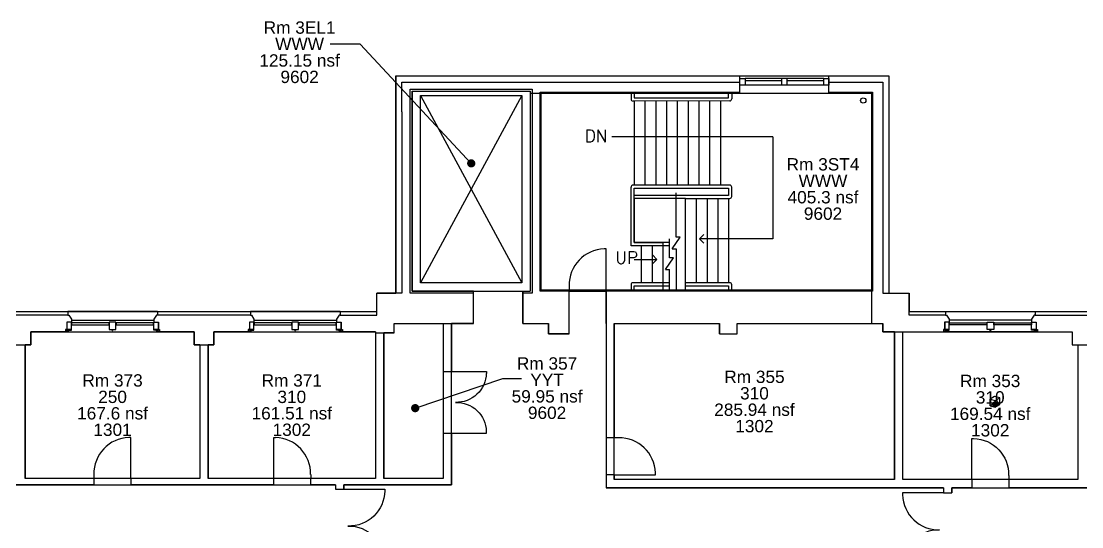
# Model space of a CAD drawing. Header units: inches. Extents: x -4320 to 3948, y 668 to 3074.
# Drawn here: x 1538 to 2570, y 2202 to 2694 of the extents above; entities that cross this region are included whole.
import ezdxf
from ezdxf.enums import TextEntityAlignment as Align

# ---------------------------------------------------------------- set-up
doc = ezdxf.new("R2010")
doc.units = ezdxf.units.IN
doc.header["$LTSCALE"] = 48
doc.header["$MEASUREMENT"] = 0
doc.layers.get('0').update_dxf_attribs({"linetype": 'CONTINUOUS'})
for name, color, linetype in [('BACKGRN', 7, 'CONTINUOUS'), ('DOORS', 7, 'CONTINUOUS'), ('ELEV', 7, 'CONTINUOUS'), ('STEP', 7, 'CONTINUOUS'), ('STEP-RAIL', 7, 'CONTINUOUS'), ('triGrossAreaLayer', 7, 'CONTINUOUS'), ('triHiddenItemLayer', 7, 'CONTINUOUS'), ('triLabelLayer', 7, 'CONTINUOUS'), ('triMeasuredGrossAreaLayer', 7, 'CONTINUOUS'), ('triSpaceLayer', 7, 'CONTINUOUS'), ('WNDW', 7, 'CONTINUOUS')]:
    doc.layers.add(name, color=color, linetype=linetype)
doc.styles.add('SIMPLEX', font='SIMPLEX')

# ---------------------------------------------------------------- blocks, each defined once
blk = doc.blocks.new('DR36')
for p, q in [((0, 40), (-1.8, 40)), ((0, 0), (0, 40)), ((-36, 4), (-36, 0))]:
    blk.add_line(p, q)
blk.add_arc((-0.8, 4.9), 35.1, 91.4797, 181.4095)
blk = doc.blocks.new('MUL')
for p, q in [((-1.1, 7.1), (-1.1, 9.2)), ((4.4, 7.1), (-1.1, 7.1)), ((-0.1, 8.5), (1.4, 8.5)), ((1.4, 8.5), (1.4, 8.3)), ((2.5, 7.7), (2.5, 7.6)), ((2.5, 7.6), (4.4, 7.6)), ((4.4, 7.6), (4.4, 7.1))]:
    blk.add_line(p, q)
blk.add_lwpolyline([(0, 0), (0, 7), (4.4, 7), (4.4, 0)], close=True)
for centre, radius, start, end in [((-0.9, 8.4), 0.796, 2.6497, 104.9077), ((1.4, 7.7), 0.61, 26.6521, 89.7021), ((2.4, 8.2), 0.509, 208.9058, 273.9499)]:
    blk.add_arc(centre, radius, start, end)
blk = doc.blocks.new('CEN-MUL')
for p, q in [((-1.2, 7.1), (-1.2, 7)), ((-1.2, 7), (1.2, 7)), ((-0.2, 7.9), (-0.2, 7.7)), ((-0.2, 7.9), (0.2, 7.9)), ((0.2, 7.9), (0.2, 7.7)), ((1.2, 7.1), (1.2, 7))]:
    blk.add_line(p, q)
blk.add_lwpolyline([(-3.2, 0), (-3.2, 7), (3.2, 7), (3.2, 0)], close=True)
for centre, radius, start, end in [((-1.2, 7.7), 0.509, 266.0501, 331.0942), ((-0.2, 7.1), 0.61, 90.2979, 153.3479), ((0.2, 7.1), 0.61, 26.6521, 89.7021), ((1.2, 7.7), 0.509, 208.9058, 273.9499)]:
    blk.add_arc(centre, radius, start, end)
blk = doc.blocks.new('WIN-7-5')
at = {"layer": 'WNDW'}
for p, q in [((-90.1, 2.2), (1.1, 2.2)), ((-84.6, -9), (-4.4, -9))]:
    blk.add_line(p, q, dxfattribs=at)
for points in [[(-84.4, -6.5), (-84.4, -4.4), (-47.9, -4.4), (-47.9, -6.5)], [(-41.1, -6.5), (-41.1, -4.4), (-4.6, -4.4), (-4.6, -6.5)]]:
    blk.add_lwpolyline(points, close=True, dxfattribs=at)
for name, p in [('MUL', (-89, -7)), ('CEN-MUL', (-44.5, -7))]:
    blk.add_blockref(name, p, dxfattribs=at)
at = {"layer": 'WNDW', "xscale": -1}
blk.add_blockref('MUL', (0, -7), dxfattribs=at)
blk = doc.blocks.new('DD72C')
for p, q in [((-36, 0), (-36, 40)), ((-36, 40), (-34.2, 40)), ((36, 40), (34.3, 40)), ((36, 0), (36, 40))]:
    blk.add_line(p, q)
for centre, radius, start, end in [((-35.1, 4.9), 35.1, 358.5905, 88.5203), ((35.2, 4.8), 35.2, 91.4626, 181.3222)]:
    blk.add_arc(centre, radius, start, end)
blk = doc.blocks.new('DL36')
for p, q in [((0, 40), (1.8, 40)), ((0, 0), (0, 40)), ((36, 4), (36, 0))]:
    blk.add_line(p, q)
blk.add_arc((0.8, 4.9), 35.1, 358.5905, 88.5203)
blk = doc.blocks.new('DD60C')
for p, q in [((-30, 0), (-30, 34)), ((-30, 34), (-28.2, 34)), ((30, 34), (28.2, 34)), ((30, 0), (30, 34))]:
    blk.add_line(p, q)
for centre, start, end in [((-29.1, 4.8), 358.3353, 88.3775), ((29.1, 4.8), 91.6225, 181.6647)]:
    blk.add_arc(centre, 29.1, start, end)
blk = doc.blocks.new('TRGA_TriRefBlock')
h = blk.add_hatch(color=4)
h.dxf.hatch_style = 1
h.paths.add_polyline_path([(4.8, 1.8), (2.4, 2.5), (2.4, -0.6), (4.8, -1.3)])
h.paths.add_polyline_path([(7, 3.1), (4.8, 1.8), (4.8, -1.3), (7, 0)])
h.paths.add_polyline_path([(7, 3.1), (4.8, 3.7), (4.8, 1.8)])
h.paths.add_polyline_path([(4.8, 3.7), (4.6, 3.7), (2.4, 2.5), (4.8, 1.8)])
for points in [[(0, 0), (4.8, -1.3), (9.2, 1.2), (9.2, 7.5), (4.3, 8.8), (0, 6.3), (4.8, 5), (9.2, 7.5)], [(0, 0), (0, 6.3)], [(2.4, 1.4), (0, 0)], [(2.4, 2.5), (2.4, -0.6), (4.8, -1.3), (4.8, 1.8), (7, 3.1), (7, 0), (4.8, -1.3)], [(2.4, 2.5), (2.4, -0.6)], [(4.8, 5), (4.8, -1.3)], [(7, 3.1), (7, 0)], [(9.2, 1.2), (7, 1.8)]]:
    blk.add_lwpolyline(points)
blk.add_lwpolyline([(2.4, 2.5), (4.8, 1.8), (7, 3.1), (4.6, 3.7)], close=True)

msp = doc.modelspace()

# ---------------------------------------------------------------- linework, layer by layer
at = {"linetype": 'Continuous'}
for p, q in [((1868.1, 2671.5), (1839.1, 2671.5)), ((1976.2, 2555.4), (1868.1, 2671.5)), ((1921.7, 2317.2), (2007.1, 2346.1)), ((2007.1, 2346.1), (2025.2, 2346.1))]:
    msp.add_line(p, q, dxfattribs=at)
for points in [[(1908.7, 2605.6), (1908.7, 2634.6), (2237.7, 2634.6)], [(2324.2, 2634.6), (2376.7, 2634.6), (2376.7, 2605.6)], [(1926.7, 2439.1), (1926.7, 2621.6), (2025.4, 2621.6), (2025.4, 2439.1), (1926.7, 2439.1)], [(2043.4, 2431.1), (2043.4, 2624.6), (2237.7, 2624.6)], [(2044.4, 2432.1), (2044.4, 2623.6), (2237.7, 2623.6)], [(2324.2, 2623.6), (2365.7, 2623.6), (2365.7, 2432.1), (2107.4, 2432.1)], [(2324.2, 2624.6), (2366.7, 2624.6)], [(2366.7, 2605.6), (2366.7, 2431.1), (2107.4, 2431.1)], [(2071.4, 2431.1), (2043.4, 2431.1)], [(2071.4, 2432.1), (2044.4, 2432.1)], [(1901.2, 2399.6), (1941.6, 2399.6)]]:
    msp.add_lwpolyline(points, dxfattribs=at)
for points in [[(2237.7, 2631.6), (2237.7, 2637.9), (2242.7, 2637.9), (2242.7, 2631.6)], [(2319.2, 2631.6), (2319.2, 2637.9), (2324.2, 2637.9), (2324.2, 2631.6)]]:
    msp.add_lwpolyline(points, close=True)
for points in [[(2278.4, 2631.6), (2278.4, 2637.9)], [(2283.4, 2637.9), (2283.4, 2631.6)], [(1583.6, 2411.3), (1583.6, 2407.6), (1584.6, 2407.6), (1587.1, 2403.8), (1587.1, 2400.8), (1582.7, 2400.8), (1582.7, 2393.8), (1581.5, 2393.8), (1581.5, 2391.6)], [(1670.9, 2411.3), (1670.9, 2407.6), (1669.9, 2407.6), (1667.4, 2403.8), (1667.4, 2400.8), (1671.8, 2400.8), (1671.8, 2393.8), (1673, 2393.8), (1673, 2391.6)], [(1761.3, 2411.3), (1761.3, 2407.6), (1762.3, 2407.6), (1764.8, 2403.8), (1764.8, 2400.8), (1760.4, 2400.8), (1760.4, 2393.8), (1759.3, 2393.8), (1759.3, 2391.6)], [(1848.7, 2411.3), (1848.7, 2407.6), (1847.7, 2407.6), (1845.2, 2403.8), (1845.2, 2400.8), (1849.6, 2400.8), (1849.6, 2393.8), (1850.8, 2393.8), (1850.8, 2391.6)], [(2437.7, 2411.3), (2437.7, 2407.6), (2438.7, 2407.6), (2441.2, 2403.8), (2441.2, 2400.8), (2436.8, 2400.8), (2436.8, 2393.8), (2435.6, 2393.8), (2435.6, 2391.6)], [(2525, 2411.3), (2525, 2407.6), (2524, 2407.6), (2521.5, 2403.8), (2521.5, 2400.8), (2525.9, 2400.8), (2525.9, 2393.8), (2527.1, 2393.8), (2527.1, 2391.6)], [(1706.6, 2378.9), (1706.6, 2391.6)]]:
    msp.add_lwpolyline(points)
at = {"linetype": 'Continuous', "const_width": 4}
for points in [[(1974.2, 2555.4, 1), (1978.2, 2555.4, 1)], [(1919.7, 2317.2, 1), (1923.7, 2317.2, 1)]]:
    msp.add_lwpolyline(points, format="xyb", close=True, dxfattribs=at)
at = {"linetype": 'Continuous'}
msp.add_lwpolyline([(2226.7, 2524.3), (2134.7, 2524.3), (2134.7, 2531.2), (2226.7, 2531.2)], close=True, dxfattribs=at)
at = {"layer": 'BACKGRN', "linetype": 'Continuous'}
for p, q in [((1902.7, 2640.6), (2237.7, 2640.6)), ((2324.2, 2640.6), (2382.7, 2640.6)), ((2382.7, 2640.6), (2382.7, 2429.1)), ((1916.7, 2429.1), (1916.7, 2627.6)), ((1916.7, 2627.6), (2035.4, 2627.6)), ((1918.7, 2625.6), (2033.4, 2625.6)), ((1918.7, 2625.6), (1918.7, 2431.1)), ((2033.4, 2625.6), (2033.4, 2431.1)), ((2035.4, 2627.6), (2035.4, 2429.1)), ((2366.7, 2624.6), (2366.7, 2605.6)), ((1908.7, 2605.6), (1908.7, 2429.1)), ((2376.7, 2605.6), (2376.7, 2429.1)), ((1978.3, 2429.1), (1916.7, 2429.1)), ((1918.7, 2431.1), (1978.3, 2431.1)), ((2026.3, 2431.1), (2033.4, 2431.1)), ((2035.4, 2429.1), (2026.3, 2429.1)), ((1901.2, 2399.6), (1949, 2399.6)), ((1978.3, 2399.6), (1957, 2399.6)), ((2026.3, 2399.6), (2051.4, 2399.6)), ((2115.4, 2399.6), (2217.9, 2399.6)), ((2234.9, 2399.6), (2376.7, 2399.6))]:
    msp.add_line(p, q, dxfattribs=at)
at = {"layer": 'BACKGRN'}
for p, q in [((1902.7, 2640.6), (1902.7, 2429.1)), ((2237.7, 2623.6), (2237.7, 2640.6)), ((2324.2, 2623.6), (2324.2, 2640.6)), ((1884.2, 2407.6), (1884.2, 2429.1)), ((1908.7, 2429.1), (1884.2, 2429.1)), ((1978.3, 2399.6), (1978.3, 2431.1)), ((2026.3, 2399.6), (2026.3, 2431.1)), ((2071.4, 2389.6), (2071.4, 2432.1)), ((2107.4, 2399.6), (2107.4, 2432.1)), ((2376.7, 2429.1), (2402.4, 2429.1)), ((2402.4, 2407.6), (2402.4, 2429.1)), ((1583.6, 2407.6), (1493.2, 2407.6)), ((1761.3, 2407.6), (1670.9, 2407.6)), ((1848.7, 2407.6), (1884.2, 2407.6)), ((2437.7, 2407.6), (2402.4, 2407.6)), ((2525, 2407.6), (2615.4, 2407.6)), ((1901.2, 2390.6), (1901.2, 2399.6)), ((1949, 2399.6), (1949, 2352.8)), ((1957, 2399.6), (1957, 2352.8)), ((2051.4, 2389.6), (2051.4, 2399.6)), ((2107.4, 2399.6), (2107.4, 2288.4)), ((2115.4, 2399.6), (2115.4, 2288.4)), ((2217.9, 2389.6), (2217.9, 2399.6)), ((2234.9, 2389.6), (2234.9, 2399.6)), ((2376.7, 2391.6), (2376.7, 2399.6)), ((1581.5, 2391.6), (1547.8, 2391.6)), ((1547.8, 2391.6), (1547.8, 2378.9)), ((1706.6, 2391.6), (1673, 2391.6)), ((1759.3, 2391.6), (1725.6, 2391.6)), ((1725.6, 2391.6), (1725.6, 2378.9)), ((1883.2, 2391.6), (1850.8, 2391.6)), ((1883.2, 2391.6), (1883.2, 2248.6)), ((1891.2, 2390.6), (1891.2, 2248.6)), ((1901.2, 2390.6), (1891.2, 2390.6)), ((2071.4, 2389.6), (2051.4, 2389.6)), ((2217.9, 2389.6), (2234.9, 2389.6)), ((2388.2, 2391.6), (2376.7, 2391.6)), ((2388.2, 2247.7), (2388.2, 2391.6)), ((2396.2, 2247.7), (2396.2, 2391.6)), ((2396.2, 2391.6), (2435.6, 2391.6)), ((2527.1, 2391.6), (2560.8, 2391.6)), ((2560.8, 2391.6), (2560.8, 2378.9)), ((1547.8, 2378.9), (1542.3, 2378.9)), ((1542.3, 2378.9), (1542.3, 2248.6)), ((1712.1, 2378.9), (1706.6, 2378.9)), ((1712.1, 2378.9), (1712.1, 2248.6)), ((1725.6, 2378.9), (1720.1, 2378.9)), ((1720.1, 2378.9), (1720.1, 2248.6)), ((2560.8, 2378.9), (2566.3, 2378.9)), ((2566.3, 2378.9), (2566.3, 2247.7)), ((1949, 2352.8), (1957, 2352.8)), ((1949, 2292.8), (1957, 2292.8)), ((1949, 2292.8), (1949, 2248.6)), ((1957, 2292.8), (1957, 2242.6)), ((2115.4, 2288.4), (2107.4, 2288.4)), ((2107.4, 2252.4), (2107.4, 2239.7)), ((2115.4, 2252.4), (2107.4, 2252.4)), ((2115.4, 2252.4), (2115.4, 2247.7)), ((1608.9, 2242.6), (1467.4, 2242.6)), ((1608.9, 2248.6), (1542.3, 2248.6)), ((1608.9, 2248.6), (1608.9, 2242.6)), ((1712.1, 2248.6), (1644.9, 2248.6)), ((1644.9, 2248.6), (1644.9, 2242.6)), ((1784, 2242.6), (1644.9, 2242.6)), ((1784, 2248.6), (1720.1, 2248.6)), ((1784, 2242.6), (1784, 2248.6)), ((1820, 2242.6), (1820, 2248.6)), ((1883.2, 2248.6), (1820, 2248.6)), ((1844.2, 2242.6), (1820, 2242.6)), ((1844.2, 2242.6), (1844.2, 2238.4)), ((1957, 2242.6), (1852.2, 2242.6)), ((1852.2, 2242.6), (1852.2, 2238.4)), ((1949, 2248.6), (1891.2, 2248.6)), ((2435.9, 2239.7), (2107.4, 2239.7)), ((2388.2, 2247.7), (2115.4, 2247.7)), ((2463.2, 2247.7), (2396.2, 2247.7)), ((2435.9, 2239.7), (2435.9, 2234.7)), ((2443.9, 2239.7), (2443.9, 2234.7)), ((2463.2, 2239.7), (2443.9, 2239.7)), ((2463.2, 2247.7), (2463.2, 2239.7)), ((2566.3, 2247.7), (2499.2, 2247.7)), ((2499.2, 2247.7), (2499.2, 2239.7)), ((2641.2, 2239.7), (2499.2, 2239.7)), ((1844.2, 2238.4), (1852.2, 2238.4)), ((2435.9, 2234.7), (2443.9, 2234.7))]:
    msp.add_line(p, q, dxfattribs=at)
at = {"layer": 'BACKGRN', "linetype": 'Continuous'}
msp.add_circle((2357.7, 2616.6), 2.6, dxfattribs=at)
at = {"layer": 'ELEV', "linetype": 'Continuous'}
for p, q in [((1926.7, 2621.6), (2025.4, 2439.1)), ((2025.4, 2621.6), (1926.7, 2439.1))]:
    msp.add_line(p, q, dxfattribs=at)
at = {"layer": 'STEP', "linetype": 'Continuous'}
for p, q in [((2134.7, 2616.1), (2134.7, 2534.2)), ((2145.2, 2616.1), (2145.2, 2534.2)), ((2155.7, 2616.1), (2155.7, 2534.2)), ((2166.2, 2616.1), (2166.2, 2534.2)), ((2176.7, 2616.1), (2176.7, 2534.2)), ((2187.2, 2616.1), (2187.2, 2534.2)), ((2197.7, 2616.2), (2197.7, 2534.2)), ((2208.2, 2616.2), (2208.2, 2534.2)), ((2218.7, 2616.2), (2218.7, 2534.2)), ((2175.5, 2483.5), (2175.5, 2526.6)), ((2184.6, 2436.3), (2184.6, 2521.3)), ((2195.2, 2521.3), (2195.2, 2439.3)), ((2205.7, 2521.3), (2205.7, 2439.3)), ((2216.2, 2521.3), (2216.2, 2439.3)), ((2226.7, 2521.3), (2226.7, 2439.3)), ((2169, 2463.6), (2169, 2482)), ((2171.6, 2472.1), (2179.6, 2483.5)), ((2179.6, 2483.5), (2175.5, 2483.5)), ((2141.7, 2475.3), (2141.7, 2439.3)), ((2152.2, 2475.3), (2152.2, 2439.3)), ((2162.7, 2475.3), (2162.7, 2439.3)), ((2171.6, 2472.1), (2175.5, 2472.1)), ((2175.5, 2472.1), (2175.5, 2431.8)), ((2165.1, 2452.2), (2173.1, 2463.6)), ((2173.1, 2463.6), (2169, 2463.6)), ((2165.1, 2452.2), (2169, 2452.2)), ((2169, 2431.6), (2169, 2452.2))]:
    msp.add_line(p, q, dxfattribs=at)
at = {"layer": 'STEP'}
for p, q in [((2269.8, 2581.3), (2113.1, 2581.3)), ((2269.8, 2581.3), (2269.8, 2482)), ((2198.4, 2482), (2202.6, 2486.2)), ((2269.8, 2482), (2198.4, 2482)), ((2198.4, 2482), (2202.6, 2477.7)), ((2134.7, 2462), (2156.7, 2462)), ((2156.7, 2462), (2152.5, 2466.3)), ((2156.7, 2462), (2152.5, 2457.8))]:
    msp.add_line(p, q, dxfattribs=at)
at = {"layer": 'STEP-RAIL', "linetype": 'Continuous'}
for p, q in [((2131.7, 2623.6), (2131.7, 2618.1)), ((2134.7, 2623.6), (2134.7, 2619.1)), ((2226.7, 2619.2), (2226.7, 2623.6)), ((2229.7, 2623.6), (2229.7, 2618.2)), ((2227.7, 2616.2), (2133.7, 2616.1)), ((2134.7, 2619.1), (2226.7, 2619.2)), ((2131.7, 2475.3), (2131.7, 2532.2)), ((2227.7, 2534.2), (2133.7, 2534.2)), ((2134.7, 2478.3), (2134.7, 2531.2)), ((2134.7, 2531.2), (2226.7, 2531.2)), ((2226.7, 2531.2), (2226.7, 2524.3)), ((2229.7, 2523.3), (2229.7, 2532.2)), ((2226.7, 2524.3), (2184.6, 2524.3)), ((2184.6, 2521.3), (2227.7, 2521.3)), ((2169, 2478.3), (2134.7, 2478.3)), ((2169, 2475.3), (2131.7, 2475.3)), ((2131.7, 2437.3), (2131.7, 2432.1)), ((2169, 2439.3), (2133.7, 2439.3)), ((2134.7, 2436.3), (2169, 2436.3)), ((2134.7, 2432.1), (2134.7, 2436.3)), ((2227.7, 2439.3), (2184.6, 2439.3)), ((2184.6, 2436.3), (2226.7, 2436.3)), ((2226.7, 2436.3), (2226.7, 2432.1)), ((2229.7, 2432.1), (2229.7, 2437.3))]:
    msp.add_line(p, q, dxfattribs=at)
for centre, start, end in [((2133.7, 2618.1), 180, 270.0423), ((2227.7, 2618.2), 270.0423, 0), ((2133.7, 2532.2), 90, 180), ((2227.7, 2532.2), 0, 90), ((2227.7, 2523.3), 270, 0), ((2133.7, 2437.3), 90, 180), ((2227.7, 2437.3), 0, 90)]:
    msp.add_arc(centre, 2, start, end, dxfattribs=at)
at = {"layer": 'triGrossAreaLayer', "linetype": 'Continuous'}
msp.add_lwpolyline([(1242, 1987.9), (1242, 2411.3), (1884.2, 2411.3), (1884.2, 2429.1), (1902.7, 2429.1), (1902.7, 2640.6), (2382.7, 2640.6), (2382.7, 2429.1), (2402.4, 2429.1), (2402.4, 2411.3), (3450.2, 2411.3)], dxfattribs=at)
at = {"layer": 'triMeasuredGrossAreaLayer', "linetype": 'Continuous'}
msp.add_lwpolyline([(1528.8, 2378.9), (1547.8, 2378.9), (1547.8, 2391.6), (1706.6, 2391.6), (1706.6, 2378.9), (1725.6, 2378.9), (1725.6, 2391.6), (1883.2, 2391.6), (1883.2, 2390.6), (1901.2, 2390.6), (1901.2, 2399.6), (1978.3, 2399.6), (1978.3, 2431.1), (1918.7, 2431.1), (1918.7, 2625.6), (2033.4, 2625.6), (2033.4, 2623.6), (2365.7, 2623.6), (2365.7, 2432.1), (2365.7, 2399.6), (2376.7, 2399.6), (2376.7, 2391.6), (2560.8, 2391.6), (2560.8, 2378.9), (2579.8, 2378.9)], dxfattribs=at)
at = {"layer": 'triSpaceLayer', "linetype": 'Continuous'}
for points in [[(2025.4, 2439.1), (1926.7, 2439.1), (1926.7, 2621.6), (2025.4, 2621.6)], [(2184.6, 2521.3), (2134.7, 2521.3), (2134.7, 2478.3), (2162.7, 2478.3), (2162.7, 2432.1), (2044.4, 2432.1), (2044.4, 2623.6), (2365.7, 2623.6), (2365.7, 2432.1), (2184.6, 2432.1)], [(1901.2, 2399.6), (1949, 2399.6), (1949, 2248.6), (1891.2, 2248.6), (1891.2, 2390.6), (1901.2, 2390.6)], [(2115.4, 2399.6), (2217.9, 2399.6), (2217.9, 2389.6), (2234.9, 2389.6), (2234.9, 2399.6), (2376.7, 2399.6), (2376.7, 2391.6), (2388.2, 2391.6), (2388.2, 2247.7), (2115.4, 2247.7), (2115.4, 2399.6)], [(1547.8, 2391.6), (1706.6, 2391.6), (1706.6, 2378.9), (1712.1, 2378.9), (1712.1, 2248.6), (1542.3, 2248.6), (1542.3, 2378.9), (1547.8, 2378.9), (1547.8, 2391.6)], [(1725.6, 2391.6), (1883.2, 2391.6), (1883.2, 2248.6), (1720.1, 2248.6), (1720.1, 2378.9), (1725.6, 2378.9), (1725.6, 2391.6)], [(2396.2, 2391.6), (2560.8, 2391.6), (2560.8, 2378.9), (2566.3, 2378.9), (2566.3, 2247.7), (2396.2, 2247.7), (2396.2, 2391.6)]]:
    msp.add_lwpolyline(points, close=True, dxfattribs=at)
msp.add_lwpolyline([(853.2, 2242.6), (1844.2, 2242.6), (1844.2, 2238.4), (1852.2, 2238.4), (1852.2, 2242.6), (1957, 2242.6), (1957, 2399.6), (1978.3, 2399.6), (1978.3, 2431.1), (2026.3, 2431.1), (2026.3, 2399.6), (2051.4, 2399.6), (2051.4, 2389.6), (2071.4, 2389.6), (2071.4, 2431.1), (2107.4, 2431.1), (2107.4, 2239.7), (2435.9, 2239.7), (2435.9, 2234.7), (2443.9, 2234.7), (2443.9, 2239.7), (3285.5, 2239.7)], dxfattribs=at)
at = {"layer": 'WNDW'}
for p, q in [((2237.7, 2640.6), (2324.2, 2640.6)), ((2319.2, 2637.9), (2242.7, 2637.9)), ((2278.4, 2635.9), (2242.7, 2635.9)), ((2319.2, 2631.6), (2242.7, 2631.6)), ((2319.2, 2635.9), (2283.4, 2635.9)), ((2237.7, 2623.6), (2324.2, 2623.6)), ((1670.9, 2411.3), (1583.6, 2411.3)), ((1848.7, 2411.3), (1761.3, 2411.3)), ((2437.7, 2411.3), (2525, 2411.3))]:
    msp.add_line(p, q, dxfattribs=at)

# ---------------------------------------------------------------- block references
at = {"layer": 'DOORS'}
for name, p in [('DR36', (2107.4, 2432.1)), ('DR36', (1644.9, 2248.6)), ('DL36', (1784, 2248.6))]:
    msp.add_blockref(name, p, dxfattribs=at)
at = {"layer": 'DOORS', "xscale": -1, "rotation": 270}
for name, p in [('DD60C', (1957, 2322.8)), ('DD72C', (1852.2, 2202.4))]:
    msp.add_blockref(name, p, dxfattribs=at)
at = {"layer": 'DOORS'}
for name, p, rotation in [('DR36', (2115.4, 2252.4), 270), ('DD72C', (2435.9, 2198.7), 90)]:
    msp.add_blockref(name, p, dxfattribs=dict(at, rotation=rotation))
at = {"layer": 'DOORS', "xscale": -1}
msp.add_blockref('DR36', (2463.2, 2247.7), dxfattribs=at)
at = {"layer": 'triHiddenItemLayer', "linetype": 'Continuous'}
msp.add_blockref('TRGA_TriRefBlock', (2481.2, 2319.6), dxfattribs=at)
at = {"layer": 'WNDW', "xscale": -1, "rotation": 180}
for p in [(1671.7, 2393.8), (1849.4, 2393.8)]:
    msp.add_blockref('WIN-7-5', p, dxfattribs=at)
at = {"layer": 'WNDW', "rotation": 180}
msp.add_blockref('WIN-7-5', (2436.9, 2393.8), dxfattribs=at)

# ---------------------------------------------------------------- texts
at = {"layer": 'STEP', "style": 'SIMPLEX'}
for s, p in [('DN', (2086.6, 2582.2)), ('UP', (2116.4, 2463.8))]:
    msp.add_text(s, height=12, dxfattribs=at).set_placement(p, align=Align.MIDDLE_LEFT)
at = {"layer": 'triLabelLayer', "color": 7, "linetype": 'Continuous', "char_height": 9, "attachment_point": 5, "line_spacing_factor": 0.8, "style": 'SIMPLEX'}
for s, insert in [('{\\fSansSerif;\\H12;Rm 3EL1}{\\fSansSerif;\\H12;\\PWWW}{\\fSansSerif;\\H12;\\P125.15 nsf}{\\fSansSerif;\\H12;\\P9602}', (1809.2, 2663.5)), ('{\\fSansSerif;\\H12;Rm 3ST4}{\\fSansSerif;\\H12;\\PWWW}{\\fSansSerif;\\H12;\\P405.3 nsf}{\\fSansSerif;\\H12;\\P9602}', (2318.5, 2530.4)), ('{\\fSansSerif;\\H12;Rm 357}{\\fSansSerif;\\H12;\\PYYT}{\\fSansSerif;\\H12;\\P59.95 nsf}{\\fSansSerif;\\H12;\\P9602}', (2050, 2336.6)), ('{\\fSansSerif;\\H12;Rm 355}{\\fSansSerif;\\H12;\\P310}{\\fSansSerif;\\H12;\\P285.94 nsf}{\\fSansSerif;\\H12;\\P1302}', (2251.8, 2323.6)), ('{\\fSansSerif;\\H12;Rm 373}{\\fSansSerif;\\H12;\\P250}{\\fSansSerif;\\H12;\\P167.6 nsf}{\\fSansSerif;\\H12;\\P1301}', (1627.2, 2320.1)), ('{\\fSansSerif;\\H12;Rm 371}{\\fSansSerif;\\H12;\\P310}{\\fSansSerif;\\H12;\\P161.51 nsf}{\\fSansSerif;\\H12;\\P1302}', (1801.6, 2320.1)), ('{\\fSansSerif;\\H12;Rm 353}{\\fSansSerif;\\H12;\\P310}{\\fSansSerif;\\H12;\\P169.54 nsf}{\\fSansSerif;\\H12;\\P1302}', (2481.2, 2319.6))]:
    msp.add_mtext(s, dxfattribs=dict(at, insert=insert))
at = {"layer": 'triLabelLayer', "color": 7, "linetype": 'Continuous', "insert": (2481.2, 2319.6), "char_height": 9, "attachment_point": 5, "style": 'SIMPLEX'}
msp.add_mtext('{\\fSansSerif;\\H0.01;}', dxfattribs=at)

doc.saveas('drawing.dxf')
